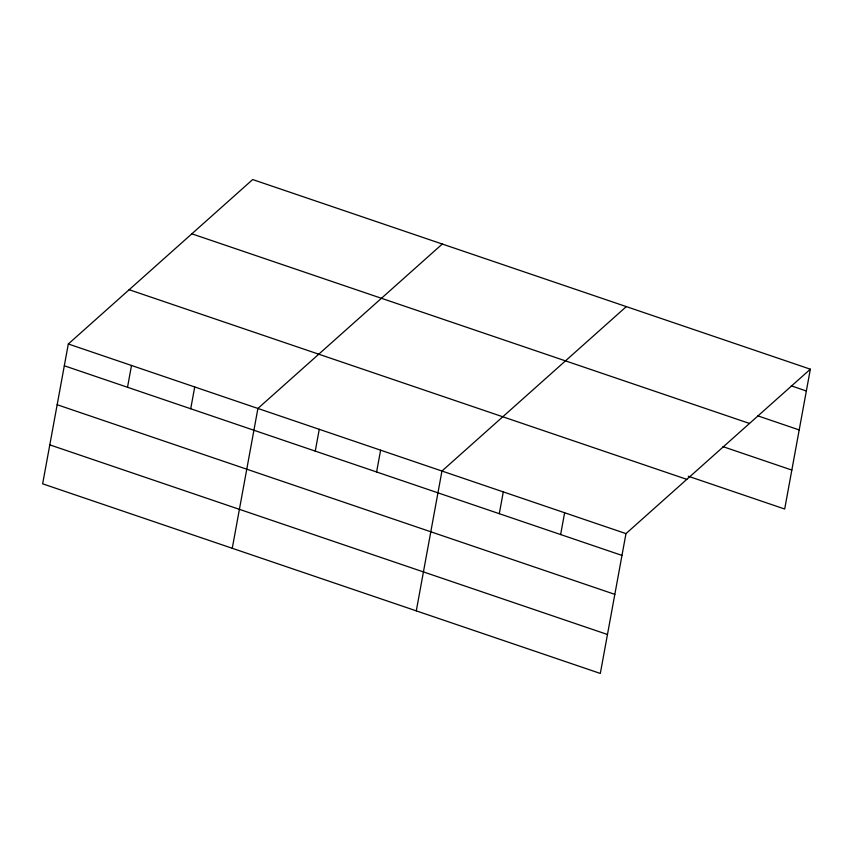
<?xml version="1.0" encoding="UTF-8"?>
<svg xmlns="http://www.w3.org/2000/svg" width="853" height="853" viewBox="0 0 853 853"><rect width="100%" height="100%" fill="white"/><g stroke="black" fill="none" stroke-linecap="round" stroke-linejoin="round"><path stroke-width="1.28" d="M68.315 343.983L42.65 483.811L600.32 673.443L625.974 533.615L810.35 369.189L252.68 179.556L68.315 343.983L625.974 533.615M127.513 387.262L131.511 365.479M190.72 408.758L194.719 386.963M232.261 548.287L257.915 408.459L442.291 244.033M315.258 451.109L319.267 429.315M376.61 471.965L380.609 450.181M416.285 610.865L441.95 471.037L626.315 306.611M499.293 513.687L503.291 491.893M560.634 534.543L564.633 512.76M810.35 369.189L784.685 509.017L688.286 476.241M791.328 385.865L806.352 390.983M757.89 415.88L799.197 429.933M191.84 233.818L749.51 423.451M722.981 446.652L791.84 470.067M129.155 289.721L686.825 479.354M64.316 365.777L621.976 555.41M57.162 404.727L614.832 594.36M49.794 444.861L607.464 634.493"/></g></svg>
